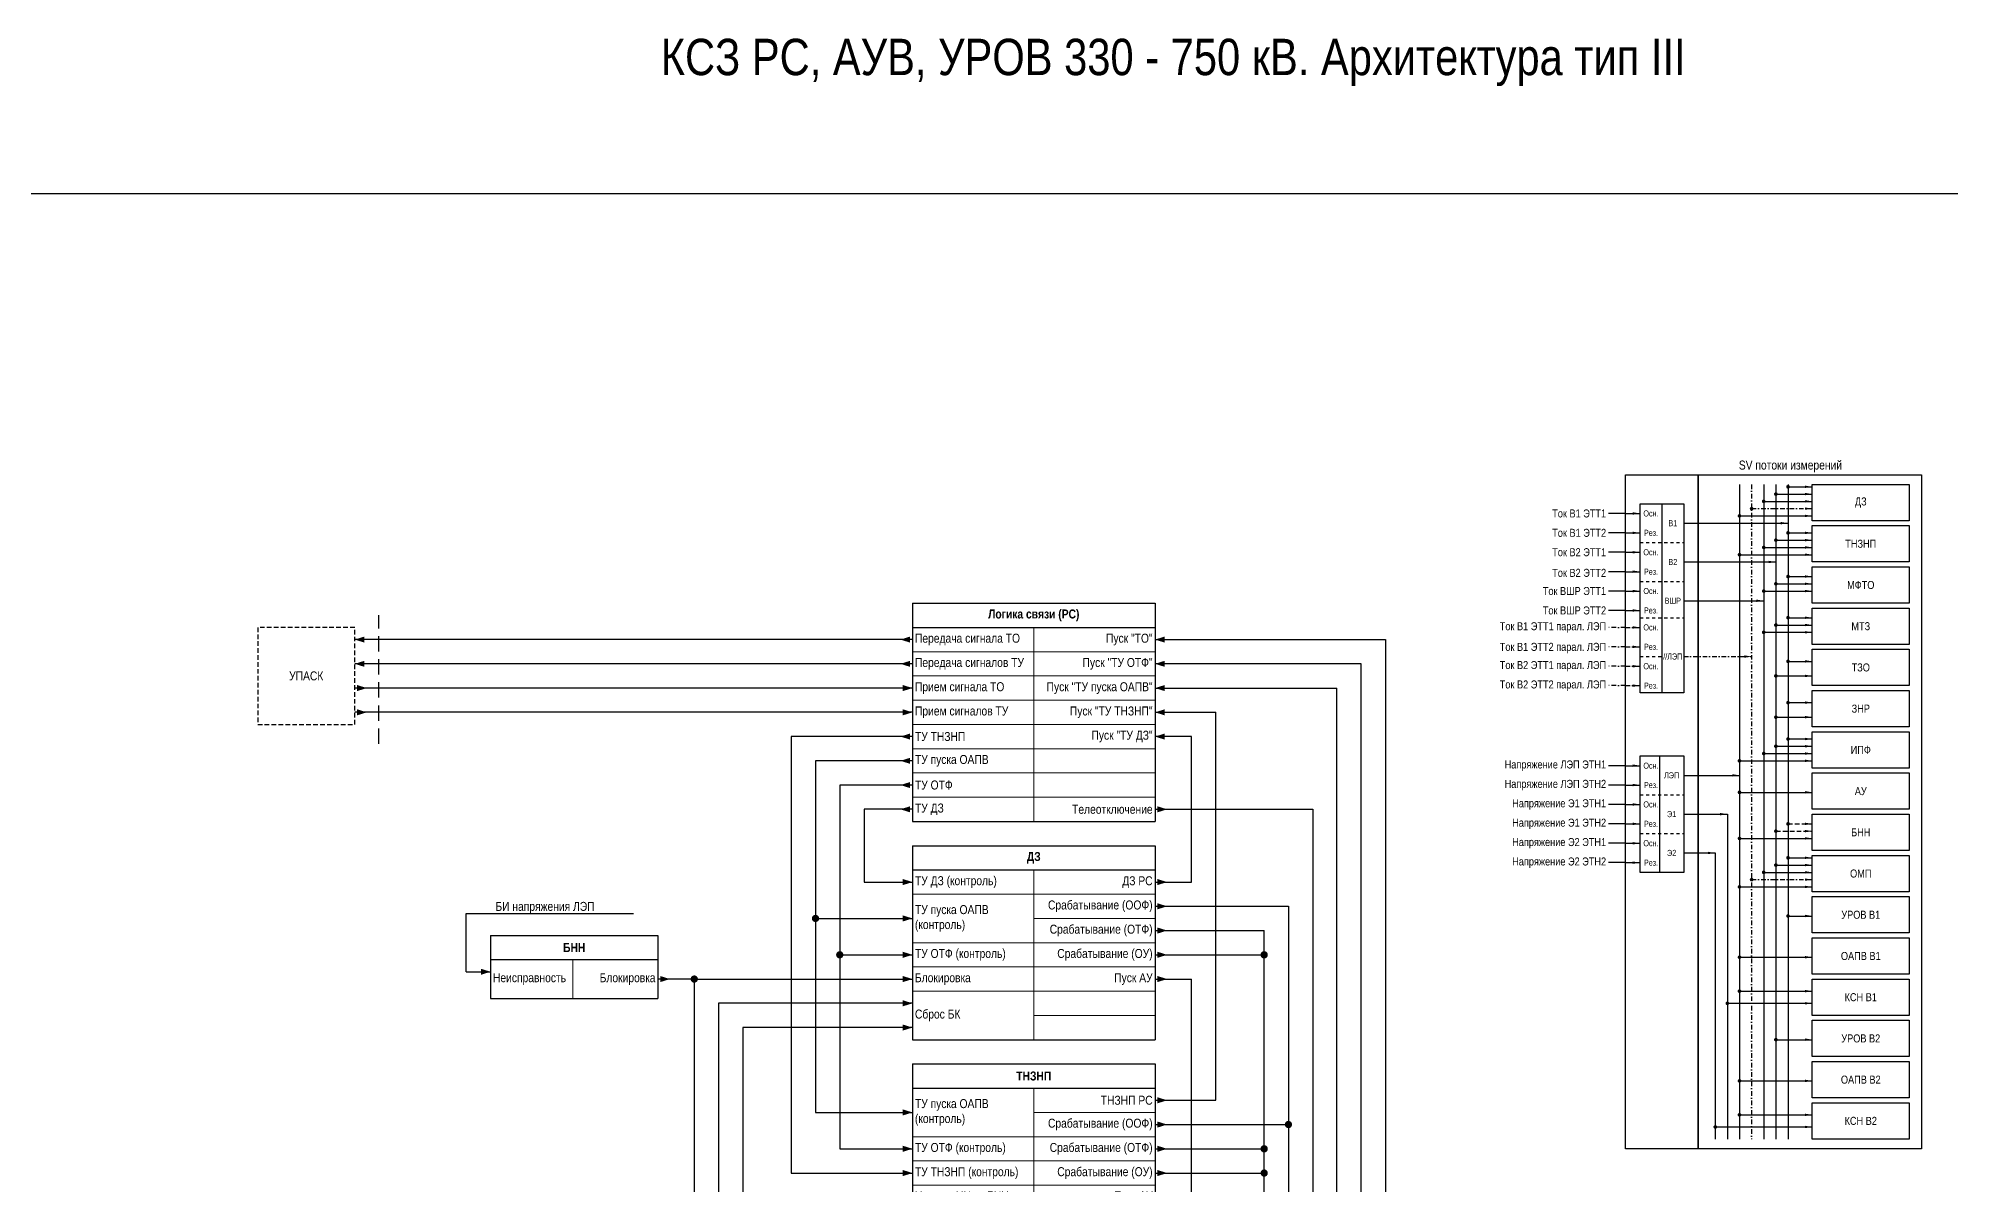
# Model space of a CAD drawing. Header units: millimetres. Extents: x -14593 to 14732, y -17400 to 5232.
# Drawn here: x 4914 to 5703, y -16295 to -15822 of the extents above; entities that cross this region are included whole.
import ezdxf

# ---------------------------------------------------------------- set-up
doc = ezdxf.new("R2010")
doc.units = ezdxf.units.MM
for name, pattern in [('JIS_02_1.2', [2.5, 1.25, -1.25]), ('штриховая2', [9.525, 6.35, -3.175]), ('штрихпунктирная2', [12.7, 6.35, -3.175, 0, -3.175])]:
    doc.linetypes.add(name, pattern=pattern)
for name, color, linetype, lineweight in [('Основная', 7, 'Continuous', 30), ('Отключение_включение', 1, 'Continuous', 30), ('Цепи внешние', 84, 'Continuous', 30), ('Цепи внутренние', 5, 'Continuous', 30), ('Цепи ТН', 200, 'Continuous', 30), ('Цепи ТТ', 23, 'Continuous', 30), ('Цепи ТТ  других присоединений', 23, 'штрихпунктирная2', 30)]:
    doc.layers.add(name, color=color, linetype=linetype, lineweight=lineweight)
doc.styles.add('Narrow', font='ARIALN.TTF')
doc.styles.add('Табл дан', font='ARIALN.TTF')
doc.styles.add('Табл загол', font='ARIALNB.TTF')

# ---------------------------------------------------------------- blocks, each defined once
blk = doc.blocks.new('Point')
at = {"layer": 'Основная', "color": 0, "const_width": 1.5}
blk.add_lwpolyline([(-0.75, 0, 1), (0.75, 0, 1)], format="xyb", close=True, dxfattribs=at)
blk = doc.blocks.new('*T528')
at = {"layer": 'Основная', "color": 0, "linetype": 'ByBlock', "lineweight": -2, "transparency": 16777216}
for p, q in [((0, 0), (100, 0)), ((0, 0), (0, -10)), ((100, 0), (100, -10))]:
    blk.add_line(p, q, dxfattribs=at)
at = {"layer": 'Основная', "color": 0, "linetype": 'ByBlock', "lineweight": 30, "transparency": 16777216}
for p, q in [((0, -10), (100, -10)), ((0, -10), (0, -90)), ((100, -10), (100, -90)), ((0, -90), (100, -90))]:
    blk.add_line(p, q, dxfattribs=at)
at = {"layer": 'Основная', "color": 0, "linetype": 'ByBlock', "lineweight": 18, "transparency": 16777216}
for p, q in [((50, -10), (50, -90)), ((0, -20), (100, -20)), ((0, -30), (100, -30)), ((0, -40), (100, -40)), ((0, -50), (100, -50)), ((0, -60), (100, -60)), ((0, -70), (100, -70)), ((0, -80), (100, -80))]:
    blk.add_line(p, q, dxfattribs=at)
at = {"layer": 'Основная', "color": 0, "transparency": 16777216, "char_height": 3.7}
for s, insert, width, attachment_point, style in [('Логика связи (РС)', (50, -5), 97, 5, 'Табл загол'), ('Передача сигнала ТО ', (1, -15), 48, 4, 'Табл дан'), ('Пуск "ТО"', (99, -15), 48, 6, 'Табл дан'), ('Передача сигналов ТУ', (1, -25), 48, 4, 'Табл дан'), ('Пуск "ТУ ОТФ"', (99, -25), 48, 6, 'Табл дан'), ('Прием сигнала ТО ', (1, -35), 48, 4, 'Табл дан'), ('Пуск "ТУ пуска ОАПВ"', (99, -35), 48, 6, 'Табл дан'), ('Прием сигналов ТУ', (1, -45), 48, 4, 'Табл дан'), ('Пуск "ТУ ТНЗНП" ', (99, -45), 48, 6, 'Табл дан'), ('ТУ ТНЗНП', (1, -55), 48, 4, 'Табл дан'), ('Пуск "ТУ ДЗ"', (99, -55), 48, 6, 'Табл дан'), ('ТУ пуска ОАПВ', (1, -65), 48, 4, 'Табл дан'), ('ТУ ОТФ', (1, -75), 48, 4, 'Табл дан'), ('ТУ ДЗ', (1, -85), 48, 4, 'Табл дан'), ('Телеотключение', (99, -85), 48, 6, 'Табл дан')]:
    blk.add_mtext(s, dxfattribs=dict(at, insert=insert, width=width, attachment_point=attachment_point, style=style))
blk = doc.blocks.new('*T535')
at = {"layer": 'Основная', "color": 0, "linetype": 'ByBlock', "lineweight": -2, "transparency": 16777216}
for p, q in [((0, 0), (69, 0)), ((0, 0), (0, -10)), ((69, 0), (69, -10))]:
    blk.add_line(p, q, dxfattribs=at)
at = {"layer": 'Основная', "color": 0, "linetype": 'ByBlock', "lineweight": 30, "transparency": 16777216}
for p, q in [((0, -10), (69, -10)), ((0, -10), (0, -26)), ((69, -10), (69, -26)), ((0, -26), (69, -26))]:
    blk.add_line(p, q, dxfattribs=at)
at = {"layer": 'Основная', "color": 0, "linetype": 'ByBlock', "lineweight": 18, "transparency": 16777216}
blk.add_line((34, -10), (34, -26), dxfattribs=at)
at = {"layer": 'Основная', "color": 0, "transparency": 16777216, "char_height": 3.7}
for s, insert, width, attachment_point, style in [('{\\C256;БНН}', (34.5, -5), 66, 5, 'Табл загол'), ('Неисправность', (1, -18), 32, 4, 'Табл дан'), ('Блокировка', (68, -18), 33, 6, 'Табл дан')]:
    blk.add_mtext(s, dxfattribs=dict(at, insert=insert, width=width, attachment_point=attachment_point, style=style))
blk = doc.blocks.new('*T537')
at = {"layer": 'Основная', "color": 0, "linetype": 'ByBlock', "lineweight": -2, "transparency": 16777216}
for p, q in [((0, 0), (100, 0)), ((0, 0), (0, -10)), ((100, 0), (100, -10))]:
    blk.add_line(p, q, dxfattribs=at)
at = {"layer": 'Основная', "color": 0, "linetype": 'ByBlock', "lineweight": 30, "transparency": 16777216}
for p, q in [((0, -10), (100, -10)), ((0, -10), (0, -80)), ((100, -10), (100, -80)), ((0, -80), (100, -80))]:
    blk.add_line(p, q, dxfattribs=at)
at = {"layer": 'Основная', "color": 0, "linetype": 'ByBlock', "lineweight": 18, "transparency": 16777216}
for p, q in [((50, -10), (50, -80)), ((50, -20), (100, -20)), ((0, -30), (100, -30)), ((0, -40), (100, -40)), ((0, -50), (100, -50)), ((0, -60), (100, -60)), ((50, -70), (100, -70))]:
    blk.add_line(p, q, dxfattribs=at)
at = {"layer": 'Основная', "color": 0, "transparency": 16777216, "char_height": 3.7}
for s, insert, width, attachment_point, style in [('{\\C256;ТНЗНП}', (50, -5), 97, 5, 'Табл загол'), ('ТУ пуска ОАПВ (контроль)', (1, -20), 48, 4, 'Табл дан'), ('ТНЗНП РС', (99, -15), 48, 6, 'Табл дан'), ('Срабатывание (ООФ)', (99, -25), 48, 6, 'Табл дан'), ('ТУ ОТФ (контроль)', (1, -35), 48, 4, 'Табл дан'), ('Срабатывание (ОТФ)', (99, -35), 48, 6, 'Табл дан'), ('ТУ ТНЗНП (контроль)', (1, -45), 48, 4, 'Табл дан'), ('Срабатывание (ОУ)', (99, -45), 48, 6, 'Табл дан'), ('{\\C256;Неиспр. ЦН от БНН}', (1, -55), 48, 4, 'Табл дан'), ('Пуск АУ', (99, -55), 48, 6, 'Табл дан'), ('Цикл ОАПВ', (1, -70), 48, 4, 'Табл дан')]:
    blk.add_mtext(s, dxfattribs=dict(at, insert=insert, width=width, attachment_point=attachment_point, style=style))
blk = doc.blocks.new('*T541')
at = {"layer": 'Основная', "color": 0, "linetype": 'ByBlock', "lineweight": -2, "transparency": 16777216}
for p, q in [((0, 0), (100, 0)), ((0, 0), (0, -10)), ((100, 0), (100, -10))]:
    blk.add_line(p, q, dxfattribs=at)
at = {"layer": 'Основная', "color": 0, "linetype": 'ByBlock', "lineweight": 30, "transparency": 16777216}
for p, q in [((0, -10), (100, -10)), ((0, -10), (0, -80)), ((100, -10), (100, -80)), ((0, -80), (100, -80))]:
    blk.add_line(p, q, dxfattribs=at)
at = {"layer": 'Основная', "color": 0, "linetype": 'ByBlock', "lineweight": 18, "transparency": 16777216}
for p, q in [((50, -10), (50, -80)), ((0, -20), (100, -20)), ((50, -30), (100, -30)), ((0, -40), (100, -40)), ((0, -50), (100, -50)), ((0, -60), (100, -60)), ((50, -70), (100, -70))]:
    blk.add_line(p, q, dxfattribs=at)
at = {"layer": 'Основная', "color": 0, "transparency": 16777216, "char_height": 3.7}
for s, insert, width, attachment_point, style in [('{\\C256;ДЗ}', (50, -5), 97, 5, 'Табл загол'), ('ТУ ДЗ (контроль)', (1, -15), 48, 4, 'Табл дан'), ('ДЗ РС', (99, -15), 48, 6, 'Табл дан'), ('Срабатывание (ООФ)', (99, -25), 48, 6, 'Табл дан'), ('ТУ пуска ОАПВ (контроль)', (1, -30), 48, 4, 'Табл дан'), ('Срабатывание (ОТФ)', (99, -35), 48, 6, 'Табл дан'), ('ТУ ОТФ (контроль)', (1, -45), 48, 4, 'Табл дан'), ('Срабатывание (ОУ)', (99, -45), 48, 6, 'Табл дан'), ('{\\C256;Блокировка}', (1, -55), 48, 4, 'Табл дан'), ('Пуск АУ', (99, -55), 48, 6, 'Табл дан'), ('Сброс БК', (1, -70), 48, 4, 'Табл дан')]:
    blk.add_mtext(s, dxfattribs=dict(at, insert=insert, width=width, attachment_point=attachment_point, style=style))

msp = doc.modelspace()

# ---------------------------------------------------------------- linework, layer by layer
at = {"layer": 'Основная'}
for points in [[(5599, -16280), (5569, -16280), (5569, -16002), (5599, -16002)], [(5646, -16006), (5686, -16006), (5686, -16021), (5646, -16021)], [(5646, -16023), (5686, -16023), (5686, -16038), (5646, -16038)], [(5646, -16040), (5686, -16040), (5686, -16055), (5646, -16055)], [(5646, -16057), (5686, -16057), (5686, -16072), (5646, -16072)], [(5646, -16074), (5686, -16074), (5686, -16089), (5646, -16089)], [(5646, -16091), (5686, -16091), (5686, -16106), (5646, -16106)], [(5646, -16108), (5686, -16108), (5686, -16123), (5646, -16123)], [(5646, -16125), (5686, -16125), (5686, -16140), (5646, -16140)], [(5646, -16142), (5686, -16142), (5686, -16157), (5646, -16157)], [(5646, -16159), (5686, -16159), (5686, -16174), (5646, -16174)], [(5646, -16176), (5686, -16176), (5686, -16191), (5646, -16191)], [(5646, -16193), (5686, -16193), (5686, -16208), (5646, -16208)], [(5646, -16210), (5686, -16210), (5686, -16225), (5646, -16225)], [(5646, -16227), (5686, -16227), (5686, -16242), (5646, -16242)], [(5646, -16244), (5686, -16244), (5686, -16259), (5646, -16259)], [(5646, -16261), (5686, -16261), (5686, -16276), (5646, -16276)]]:
    msp.add_lwpolyline(points, close=True, dxfattribs=at)
at = {"layer": 'Основная', "ltscale": 0.3}
msp.add_lwpolyline([(5599, -16002), (5691, -16002), (5691, -16280), (5599, -16280)], close=True, dxfattribs=at)
at = {"layer": 'Отключение_включение'}
msp.add_lwpolyline([(4885, -15886), (5804, -15886), (5804, -17172), (4885, -17172)], close=True, dxfattribs=at)
at = {"layer": 'Отключение_включение', "ltscale": 0.3}
for points in [[(5045, -16070, 0, 2.5, 0), (5049, -16070, 0, 0, 0)], [(5270, -16070, 0, 2.5, 0), (5274, -16070, 0, 0, 0)], [(5375, -16070, 0, 2.5, 0), (5379, -16070, 0, 0, 0)], [(5050, -16090, 0, 2.5, 0), (5046, -16090, 0, 0, 0)], [(5275, -16090, 0, 2.5, 0), (5271, -16090, 0, 0, 0)], [(5380, -16140, 0, 2.5, 0), (5376, -16140, 0, 0, 0)], [(5380, -16180, 0, 2.5, 0), (5376, -16180, 0, 0, 0)], [(5380, -16190, 0, 2.5, 0), (5376, -16190, 0, 0, 0)], [(5380, -16200, 0, 2.5, 0), (5376, -16200, 0, 0, 0)], [(5380, -16270, 0, 2.5, 0), (5376, -16270, 0, 0, 0)], [(5380, -16280, 0, 2.5, 0), (5376, -16280, 0, 0, 0)], [(5380, -16290, 0, 2.5, 0), (5376, -16290, 0, 0, 0)]]:
    msp.add_lwpolyline(points, format="xyseb", dxfattribs=at)
for points in [[(5275, -16070), (5045, -16070)], [(5375, -16070), (5470, -16070)], [(5470, -16070), (5470, -16505)], [(5275, -16090), (5045, -16090)], [(5375, -16140), (5440, -16140)], [(5440, -16140), (5440, -16552)], [(5430, -16180), (5430, -16562)], [(5420, -16574), (5420, -16190)], [(5375, -16270), (5430, -16270)], [(5375, -16280), (5420, -16280), (5420, -16280)]]:
    msp.add_lwpolyline(points, dxfattribs=at)
at = {"layer": 'Отключение_включение'}
for points in [[(5375, -16180), (5430, -16180)], [(5375, -16190), (5420, -16190)], [(5375, -16200), (5420, -16200)], [(5375, -16290), (5420, -16290)]]:
    msp.add_lwpolyline(points, dxfattribs=at)
at = {"layer": 'Цепи внешние', "linetype": 'штриховая2', "ltscale": 0.3}
msp.add_lwpolyline([(5045, -16065), (5005, -16065), (5005, -16105), (5045, -16105)], close=True, dxfattribs=at)
at = {"layer": 'Цепи внешние', "ltscale": 0.3}
for points in [[(5045, -16080, 0, 2.5, 0), (5049, -16080, 0, 0, 0)], [(5270, -16080, 0, 2.5, 0), (5274, -16080, 0, 0, 0)], [(5050, -16100, 0, 2.5, 0), (5046, -16100, 0, 0, 0)], [(5275, -16100, 0, 2.5, 0), (5271, -16100, 0, 0, 0)]]:
    msp.add_lwpolyline(points, format="xyseb", dxfattribs=at)
for points in [[(5275, -16080), (5045, -16080)], [(5275, -16100), (5045, -16100)]]:
    msp.add_lwpolyline(points, dxfattribs=at)
at = {"layer": 'Цепи внутренние', "linetype": 'штриховая2'}
msp.add_lwpolyline([(5055, -16113), (5055, -16060)], dxfattribs=at)
at = {"layer": 'Цепи внутренние', "ltscale": 0.3}
for points in [[(5375, -16080, 0, 2.5, 0), (5379, -16080, 0, 0, 0)], [(5375, -16090, 0, 2.5, 0), (5379, -16090, 0, 0, 0)], [(5375, -16100, 0, 2.5, 0), (5379, -16100, 0, 0, 0)], [(5270, -16110, 0, 2.5, 0), (5274, -16110, 0, 0, 0)], [(5375, -16110, 0, 2.5, 0), (5379, -16110, 0, 0, 0)], [(5270, -16120, 0, 2.5, 0), (5274, -16120, 0, 0, 0)], [(5270, -16130, 0, 2.5, 0), (5274, -16130, 0, 0, 0)], [(5270, -16140, 0, 2.5, 0), (5274, -16140, 0, 0, 0)], [(5275, -16170, 0, 2.5, 0), (5271, -16170, 0, 0, 0)], [(5380, -16170, 0, 2.5, 0), (5376, -16170, 0, 0, 0)], [(5275, -16185, 0, 2.5, 0), (5271, -16185, 0, 0, 0)], [(5101, -16207, 0, 2.5, 0), (5097, -16207, 0, 0, 0)], [(5275, -16200, 0, 2.5, 0), (5271, -16200, 0, 0, 0)], [(5175, -16210, 0, 2.5, 0), (5171, -16210, 0, 0, 0)], [(5275, -16210, 0, 2.5, 0), (5271, -16210, 0, 0, 0)], [(5380, -16210, 0, 2.5, 0), (5376, -16210, 0, 0, 0)], [(5275, -16220, 0, 2.5, 0), (5271, -16220, 0, 0, 0)], [(5275, -16230, 0, 2.5, 0), (5271, -16230, 0, 0, 0)], [(5380, -16260, 0, 2.5, 0), (5376, -16260, 0, 0, 0)], [(5275, -16265, 0, 2.5, 0), (5271, -16265, 0, 0, 0)], [(5275, -16280, 0, 2.5, 0), (5271, -16280, 0, 0, 0)], [(5275, -16290, 0, 2.5, 0), (5271, -16290, 0, 0, 0)]]:
    msp.add_lwpolyline(points, format="xyseb", dxfattribs=at)
for points in [[(5460, -16080), (5375, -16080)], [(5460, -16515), (5460, -16080)], [(5375, -16090), (5450, -16090)], [(5450, -16525), (5450, -16090)], [(5375, -16100), (5400, -16100)], [(5400, -16260), (5400, -16100)], [(5225, -16110), (5225, -16290)], [(5275, -16110), (5225, -16110)], [(5235, -16120), (5235, -16265)], [(5275, -16120), (5235, -16120)], [(5245, -16130), (5245, -16280)], [(5275, -16130), (5245, -16130)], [(5275, -16140), (5255, -16140)], [(5235, -16185), (5275, -16185)], [(5245, -16200), (5275, -16200)], [(5185, -16210), (5170, -16210)], [(5195, -16220), (5195, -17045)], [(5275, -16220), (5195, -16220)], [(5205, -16230), (5205, -17045)], [(5275, -16230), (5205, -16230)], [(5375, -16260), (5400, -16260)], [(5235, -16265), (5275, -16265)], [(5245, -16280), (5275, -16280)], [(5225, -16290), (5275, -16290)]]:
    msp.add_lwpolyline(points, dxfattribs=at)
at = {"layer": 'Цепи внутренние'}
for points in [[(5390, -16110), (5375, -16110)], [(5390, -16170), (5390, -16110)], [(5255, -16140), (5255, -16170)], [(5255, -16170), (5275, -16170)], [(5375, -16170), (5390, -16170)], [(5091, -16183), (5160, -16183)], [(5091, -16207), (5091, -16183)], [(5091, -16207), (5101, -16207)], [(5185, -16210), (5185, -16590)], [(5185, -16210), (5275, -16210)], [(5375, -16210), (5390, -16210)], [(5390, -16430), (5390, -16210)]]:
    msp.add_lwpolyline(points, dxfattribs=at)
at = {"layer": 'Цепи ТН', "ltscale": 0.3}
for points in [[(5616, -16006), (5616, -16276)], [(5616, -16019), (5646, -16019)], [(5616, -16035), (5646, -16035)], [(5569, -16122), (5562, -16122)], [(5569, -16122), (5575, -16122)], [(5593, -16126), (5616, -16126)], [(5616, -16120), (5646, -16120)], [(5569, -16130), (5562, -16130)], [(5616, -16133), (5646, -16133)], [(5569, -16138), (5562, -16138)], [(5569, -16138), (5575, -16138)], [(5593, -16142), (5611, -16142)], [(5611, -16142), (5611, -16276)], [(5569, -16146), (5562, -16146)], [(5569, -16154), (5562, -16154)], [(5569, -16154), (5575, -16154)], [(5593, -16158), (5606, -16158)], [(5606, -16158), (5606, -16276)], [(5616, -16152), (5646, -16152)], [(5569, -16162), (5562, -16162)], [(5616, -16172), (5646, -16172)], [(5616, -16201), (5646, -16201)], [(5611, -16220), (5646, -16220)], [(5616, -16215), (5646, -16215)], [(5616, -16252), (5646, -16252)], [(5616, -16266), (5646, -16266)], [(5606, -16271), (5646, -16271)]]:
    msp.add_lwpolyline(points, dxfattribs=at)
at = {"layer": 'Цепи ТН'}
for points in [[(5646, -16019, 0, 1, 0), (5643, -16019, 0, 0, 0)], [(5646, -16035, 0, 1, 0), (5643, -16035, 0, 0, 0)], [(5575, -16122, 0, 1, 0), (5572, -16122, 0, 0, 0)], [(5616, -16126, 0, 1, 0), (5613, -16126, 0, 0, 0)], [(5646, -16120, 0, 1, 0), (5643, -16120, 0, 0, 0)], [(5575, -16130, 0, 1, 0), (5572, -16130, 0, 0, 0)], [(5646, -16133, 0, 1, 0), (5643, -16133, 0, 0, 0)], [(5575, -16138, 0, 1, 0), (5572, -16138, 0, 0, 0)], [(5611, -16142, 0, 1, 0), (5608, -16142, 0, 0, 0)], [(5575, -16146, 0, 1, 0), (5572, -16146, 0, 0, 0)], [(5575, -16154, 0, 1, 0), (5572, -16154, 0, 0, 0)], [(5606, -16158, 0, 1, 0), (5603, -16158, 0, 0, 0)], [(5646, -16152, 0, 1, 0), (5643, -16152, 0, 0, 0)], [(5575, -16162, 0, 1, 0), (5572, -16162, 0, 0, 0)], [(5646, -16172, 0, 1, 0), (5643, -16172, 0, 0, 0)], [(5646, -16201, 0, 1, 0), (5643, -16201, 0, 0, 0)], [(5646, -16215, 0, 1, 0), (5643, -16215, 0, 0, 0)], [(5646, -16220, 0, 1, 0), (5643, -16220, 0, 0, 0)], [(5646, -16252, 0, 1, 0), (5643, -16252, 0, 0, 0)], [(5646, -16266, 0, 1, 0), (5643, -16266, 0, 0, 0)], [(5646, -16271, 0, 1, 0), (5643, -16271, 0, 0, 0)]]:
    msp.add_lwpolyline(points, format="xyseb", dxfattribs=at)
at = {"layer": 'Цепи ТН', "ltscale": 0.3}
msp.add_lwpolyline([(5575, -16118), (5593, -16118), (5593, -16166), (5575, -16166)], close=True, dxfattribs=at)
at = {"layer": 'Цепи ТН'}
for points in [[(5583, -16118), (5583, -16166)], [(5569, -16130), (5575, -16130)], [(5569, -16146), (5575, -16146)], [(5569, -16162), (5575, -16162)]]:
    msp.add_lwpolyline(points, dxfattribs=at)
at = {"layer": 'Цепи ТН', "linetype": 'JIS_02_1.2'}
for points in [[(5575, -16134), (5593, -16134)], [(5575, -16150), (5593, -16150)]]:
    msp.add_lwpolyline(points, dxfattribs=at)
at = {"layer": 'Цепи ТТ', "ltscale": 0.3}
for points in [[(5626, -16006), (5626, -16276)], [(5631, -16006), (5631, -16276)], [(5636, -16006), (5636, -16276)], [(5636, -16007), (5646, -16007)], [(5626, -16013), (5646, -16013)], [(5631, -16010), (5646, -16010)], [(5569, -16018), (5562, -16018)], [(5569, -16018), (5562, -16018)], [(5569, -16018), (5575, -16018)], [(5593, -16022), (5636, -16022)], [(5569, -16026), (5562, -16026)], [(5569, -16026), (5575, -16026)], [(5626, -16032), (5646, -16032)], [(5631, -16029), (5646, -16029)], [(5636, -16026), (5646, -16026)], [(5569, -16034), (5562, -16034)], [(5569, -16034), (5575, -16034)], [(5593, -16038), (5631, -16038)], [(5569, -16042), (5562, -16042)], [(5569, -16042), (5575, -16042)], [(5631, -16047), (5646, -16047)], [(5636, -16044), (5646, -16044)], [(5569, -16050), (5562, -16050)], [(5569, -16050), (5562, -16050)], [(5569, -16050), (5575, -16050)], [(5593, -16054), (5626, -16054)], [(5626, -16050), (5646, -16050)], [(5569, -16058), (5562, -16058)], [(5569, -16058), (5575, -16058)], [(5636, -16061), (5646, -16061)], [(5626, -16067), (5646, -16067)], [(5631, -16064), (5646, -16064)], [(5636, -16079), (5646, -16079)], [(5631, -16085), (5646, -16085)], [(5631, -16102), (5646, -16102)], [(5636, -16096), (5646, -16096)], [(5636, -16111), (5646, -16111)], [(5626, -16117), (5646, -16117)], [(5631, -16114), (5646, -16114)], [(5626, -16166), (5646, -16166)], [(5631, -16163), (5646, -16163)], [(5636, -16160), (5646, -16160)], [(5636, -16184), (5646, -16184)], [(5631, -16235), (5646, -16235)]]:
    msp.add_lwpolyline(points, dxfattribs=at)
at = {"layer": 'Цепи ТТ'}
for points in [[(5646, -16007, 0, 1, 0), (5643, -16007, 0, 0, 0)], [(5646, -16010, 0, 1, 0), (5643, -16010, 0, 0, 0)], [(5646, -16013, 0, 1, 0), (5643, -16013, 0, 0, 0)], [(5646, -16016, 0, 1, 0), (5643, -16016, 0, 0, 0)], [(5636, -16022, 0, 1, 0), (5633, -16022, 0, 0, 0)], [(5646, -16026, 0, 1, 0), (5643, -16026, 0, 0, 0)], [(5646, -16029, 0, 1, 0), (5643, -16029, 0, 0, 0)], [(5646, -16032, 0, 1, 0), (5643, -16032, 0, 0, 0)], [(5631, -16038, 0, 1, 0), (5628, -16038, 0, 0, 0)], [(5646, -16044, 0, 1, 0), (5643, -16044, 0, 0, 0)], [(5646, -16047, 0, 1, 0), (5643, -16047, 0, 0, 0)], [(5626, -16054, 0, 1, 0), (5623, -16054, 0, 0, 0)], [(5646, -16050, 0, 1, 0), (5643, -16050, 0, 0, 0)], [(5646, -16061, 0, 1, 0), (5643, -16061, 0, 0, 0)], [(5646, -16064, 0, 1, 0), (5643, -16064, 0, 0, 0)], [(5646, -16067, 0, 1, 0), (5643, -16067, 0, 0, 0)], [(5646, -16079, 0, 1, 0), (5643, -16079, 0, 0, 0)], [(5646, -16085, 0, 1, 0), (5643, -16085, 0, 0, 0)], [(5646, -16096, 0, 1, 0), (5643, -16096, 0, 0, 0)], [(5646, -16102, 0, 1, 0), (5643, -16102, 0, 0, 0)], [(5646, -16111, 0, 1, 0), (5643, -16111, 0, 0, 0)], [(5646, -16114, 0, 1, 0), (5643, -16114, 0, 0, 0)], [(5646, -16117, 0, 1, 0), (5643, -16117, 0, 0, 0)], [(5646, -16160, 0, 1, 0), (5643, -16160, 0, 0, 0)], [(5646, -16163, 0, 1, 0), (5643, -16163, 0, 0, 0)], [(5646, -16166, 0, 1, 0), (5643, -16166, 0, 0, 0)], [(5646, -16169, 0, 1, 0), (5643, -16169, 0, 0, 0)], [(5646, -16184, 0, 1, 0), (5643, -16184, 0, 0, 0)], [(5646, -16235, 0, 1, 0), (5643, -16235, 0, 0, 0)]]:
    msp.add_lwpolyline(points, format="xyseb", dxfattribs=at)
at = {"layer": 'Цепи ТТ', "ltscale": 0.3}
msp.add_lwpolyline([(5575, -16014), (5593, -16014), (5593, -16092), (5575, -16092)], close=True, dxfattribs=at)
at = {"layer": 'Цепи ТТ'}
msp.add_lwpolyline([(5584, -16014), (5584, -16092)], dxfattribs=at)
at = {"layer": 'Цепи ТТ', "linetype": 'JIS_02_1.2'}
for points in [[(5575, -16030), (5593, -16030)], [(5575, -16046), (5593, -16046)], [(5575, -16061), (5593, -16061)], [(5575, -16077), (5584, -16077)]]:
    msp.add_lwpolyline(points, dxfattribs=at)
at = {"layer": 'Цепи ТТ', "linetype": 'штриховая2', "ltscale": 0.3}
for points in [[(5631, -16149), (5646, -16149)], [(5636, -16146), (5646, -16146)]]:
    msp.add_lwpolyline(points, dxfattribs=at)
at = {"layer": 'Цепи ТТ', "linetype": 'штриховая2'}
for points in [[(5646, -16146, 0, 1, 0), (5643, -16146, 0, 0, 0)], [(5646, -16149, 0, 1, 0), (5643, -16149, 0, 0, 0)]]:
    msp.add_lwpolyline(points, format="xyseb", dxfattribs=at)
at = {"layer": 'Цепи ТТ  других присоединений', "ltscale": 0.3}
for points in [[(5621, -16006), (5621, -16276)], [(5621, -16016), (5646, -16016)], [(5569, -16065), (5562, -16065)], [(5569, -16065), (5575, -16065)], [(5569, -16073), (5562, -16073)], [(5569, -16073), (5575, -16073)], [(5593, -16077), (5621, -16077)], [(5569, -16081), (5562, -16081)], [(5569, -16081), (5562, -16081)], [(5569, -16081), (5575, -16081)], [(5569, -16089), (5562, -16089)], [(5569, -16089), (5575, -16089)], [(5621, -16169), (5646, -16169)]]:
    msp.add_lwpolyline(points, dxfattribs=at)
at = {"layer": 'Цепи ТТ  других присоединений'}
for points in [[(5575, -16018, 0, 1, 0), (5572, -16018, 0, 0, 0)], [(5575, -16026, 0, 1, 0), (5572, -16026, 0, 0, 0)], [(5575, -16034, 0, 1, 0), (5572, -16034, 0, 0, 0)], [(5575, -16042, 0, 1, 0), (5572, -16042, 0, 0, 0)], [(5575, -16050, 0, 1, 0), (5572, -16050, 0, 0, 0)], [(5575, -16058, 0, 1, 0), (5572, -16058, 0, 0, 0)], [(5575, -16065, 0, 1, 0), (5572, -16065, 0, 0, 0)], [(5575, -16073, 0, 1, 0), (5572, -16073, 0, 0, 0)], [(5621, -16077, 0, 1, 0), (5618, -16077, 0, 0, 0)], [(5575, -16081, 0, 1, 0), (5572, -16081, 0, 0, 0)], [(5575, -16089, 0, 1, 0), (5572, -16089, 0, 0, 0)]]:
    msp.add_lwpolyline(points, format="xyseb", dxfattribs=at)

# ---------------------------------------------------------------- block references
for name, p in [('*T528', (5275, -16055)), ('*T541', (5275, -16155)), ('*T535', (5101, -16192)), ('*T537', (5275, -16245))]:
    msp.add_blockref(name, p)
at = {"layer": 'Отключение_включение'}
for p in [(5420, -16200), (5430, -16270), (5420, -16280), (5420, -16290)]:
    msp.add_blockref('Point', p, dxfattribs=at)
at = {"layer": 'Цепи внутренние'}
for p in [(5235, -16185), (5245, -16200), (5185, -16210)]:
    msp.add_blockref('Point', p, dxfattribs=at)
at = {"layer": 'Цепи ТН', "xscale": 0.5, "yscale": 0.5, "zscale": 0.5}
for p in [(5616, -16019), (5616, -16035), (5616, -16120), (5616, -16133), (5616, -16152), (5616, -16172), (5616, -16201), (5611, -16220), (5616, -16215), (5616, -16252), (5616, -16266), (5606, -16271)]:
    msp.add_blockref('Point', p, dxfattribs=at)
at = {"layer": 'Цепи ТТ', "xscale": 0.5, "yscale": 0.5, "zscale": 0.5}
for p in [(5636, -16007), (5621, -16016), (5626, -16013), (5631, -16010), (5626, -16032), (5631, -16029), (5636, -16026), (5631, -16047), (5636, -16044), (5626, -16050), (5631, -16064), (5636, -16061), (5626, -16067), (5636, -16079), (5631, -16085), (5636, -16096), (5631, -16102), (5636, -16111), (5626, -16117), (5631, -16114), (5631, -16149), (5636, -16146), (5626, -16166), (5631, -16163), (5636, -16160), (5621, -16169), (5636, -16184), (5631, -16235)]:
    msp.add_blockref('Point', p, dxfattribs=at)

# ---------------------------------------------------------------- texts
at = {"layer": 'Основная', "style": 'Narrow'}
for s, insert, char_height, width, attachment_point in [('КСЗ РС, АУВ, УРОВ 330 - 750 кВ. Архитектура тип III', (5382.5, -15832), 15, 793, 5), ('SV потоки измерений', (5637, -16001), 3.7, 89, 8), ('Ток В1 ЭТТ1', (5561, -16018), 3.3, 71.4983, 6), ('ДЗ', (5666, -16013.5), 3.3, 40, 5), ('Ток В1 ЭТТ2', (5561, -16026), 3.3, 71.4983, 6), ('Ток В2 ЭТТ1', (5561, -16034), 3.3, 71.4983, 6), ('ТНЗНП', (5666, -16030.5), 3.3, 40, 5), ('Ток В2 ЭТТ2', (5561, -16042.5), 3.3, 71.4983, 6), ('МФТО', (5666, -16047.5), 3.3, 40, 5), ('Ток ВШР ЭТТ1', (5561, -16050), 3.3, 71.4983, 6), ('Ток В1 ЭТТ1 парал. ЛЭП', (5561, -16065), 3.3, 71.4983, 6), ('Ток ВШР ЭТТ2', (5561, -16058), 3.3, 71.4983, 6), ('МТЗ', (5666, -16064.5), 3.3, 40, 5), ('Ток В1 ЭТТ2 парал. ЛЭП', (5561, -16073.5), 3.3, 71.4983, 6), ('Ток В2 ЭТТ1 парал. ЛЭП', (5561, -16081), 3.3, 71.4983, 6), ('УПАСК', (5025, -16085), 3.7, 40, 5), ('Ток В2 ЭТТ2 парал. ЛЭП', (5561, -16089), 3.3, 71.4983, 6), ('ТЗО', (5666, -16081.5), 3.3, 40, 5), ('ЗНР', (5666, -16098.5), 3.3, 40, 5), ('ИПФ', (5666, -16115.5), 3.3, 40, 5), ('Напряжение ЛЭП ЭТН1', (5561, -16122), 3.3, 71.4983, 6), ('Напряжение ЛЭП ЭТН2', (5561, -16130), 3.3, 71.4983, 6), ('АУ', (5666, -16132.5), 3.3, 40, 5), ('Напряжение Э1 ЭТН1', (5561, -16138), 3.3, 71.4983, 6), ('Напряжение Э1 ЭТН2', (5561, -16146), 3.3, 71.4983, 6), ('БНН', (5666, -16149.5), 3.3, 40, 5), ('Напряжение Э2 ЭТН1', (5561, -16154), 3.3, 71.4983, 6), ('Напряжение Э2 ЭТН2', (5561, -16162), 3.3, 71.4983, 6), ('ОМП', (5666, -16166.5), 3.3, 40, 5), ('БИ напряжения ЛЭП', (5103, -16183), 3.7, 57, 7), ('УРОВ В1', (5666, -16183.5), 3.3, 40, 5), ('ОАПВ В1', (5666, -16200.5), 3.3, 40, 5), ('КСН В1', (5666, -16217.5), 3.3, 40, 5), ('УРОВ В2', (5666, -16234.5), 3.3, 40, 5), ('ОАПВ В2', (5666, -16251.5), 3.3, 40, 5), ('КСН В2', (5666, -16268.5), 3.3, 40, 5)]:
    msp.add_mtext(s, dxfattribs=dict(at, insert=insert, char_height=char_height, width=width, attachment_point=attachment_point))
at = {"layer": 'Основная', "char_height": 2.5, "attachment_point": 5, "line_spacing_factor": 0.909091, "style": 'Narrow'}
for s, insert, width in [('Осн.', (5579.5, -16018), 9), ('В1', (5588.5, -16022), 9), ('Рез.', (5579.5, -16026), 9), ('Осн.', (5579.5, -16034), 9), ('В2', (5588.5, -16038), 9), ('Рез.', (5579.5, -16042), 9), ('Осн.', (5579.5, -16050), 9), ('ВШР', (5588.5, -16054), 9), ('Осн.', (5579.5, -16065), 9), ('Рез.', (5579.5, -16058), 9), ('Рез.', (5579.5, -16073), 9), ('//ЛЭП', (5588.5, -16077), 9), ('Осн.', (5579.5, -16081), 9), ('Рез.', (5579.5, -16089), 9), ('Осн.', (5579.5, -16122), 9), ('ЛЭП', (5588, -16126), 10), ('Рез.', (5579.5, -16130), 9), ('Осн.', (5579.5, -16138), 9), ('Э1', (5588, -16142), 10), ('Рез.', (5579.5, -16146), 9), ('Осн.', (5579.5, -16154), 9), ('Э2', (5588, -16158), 10), ('Рез.', (5579.5, -16162), 9)]:
    msp.add_mtext(s, dxfattribs=dict(at, insert=insert, width=width))

doc.saveas('drawing.dxf')
